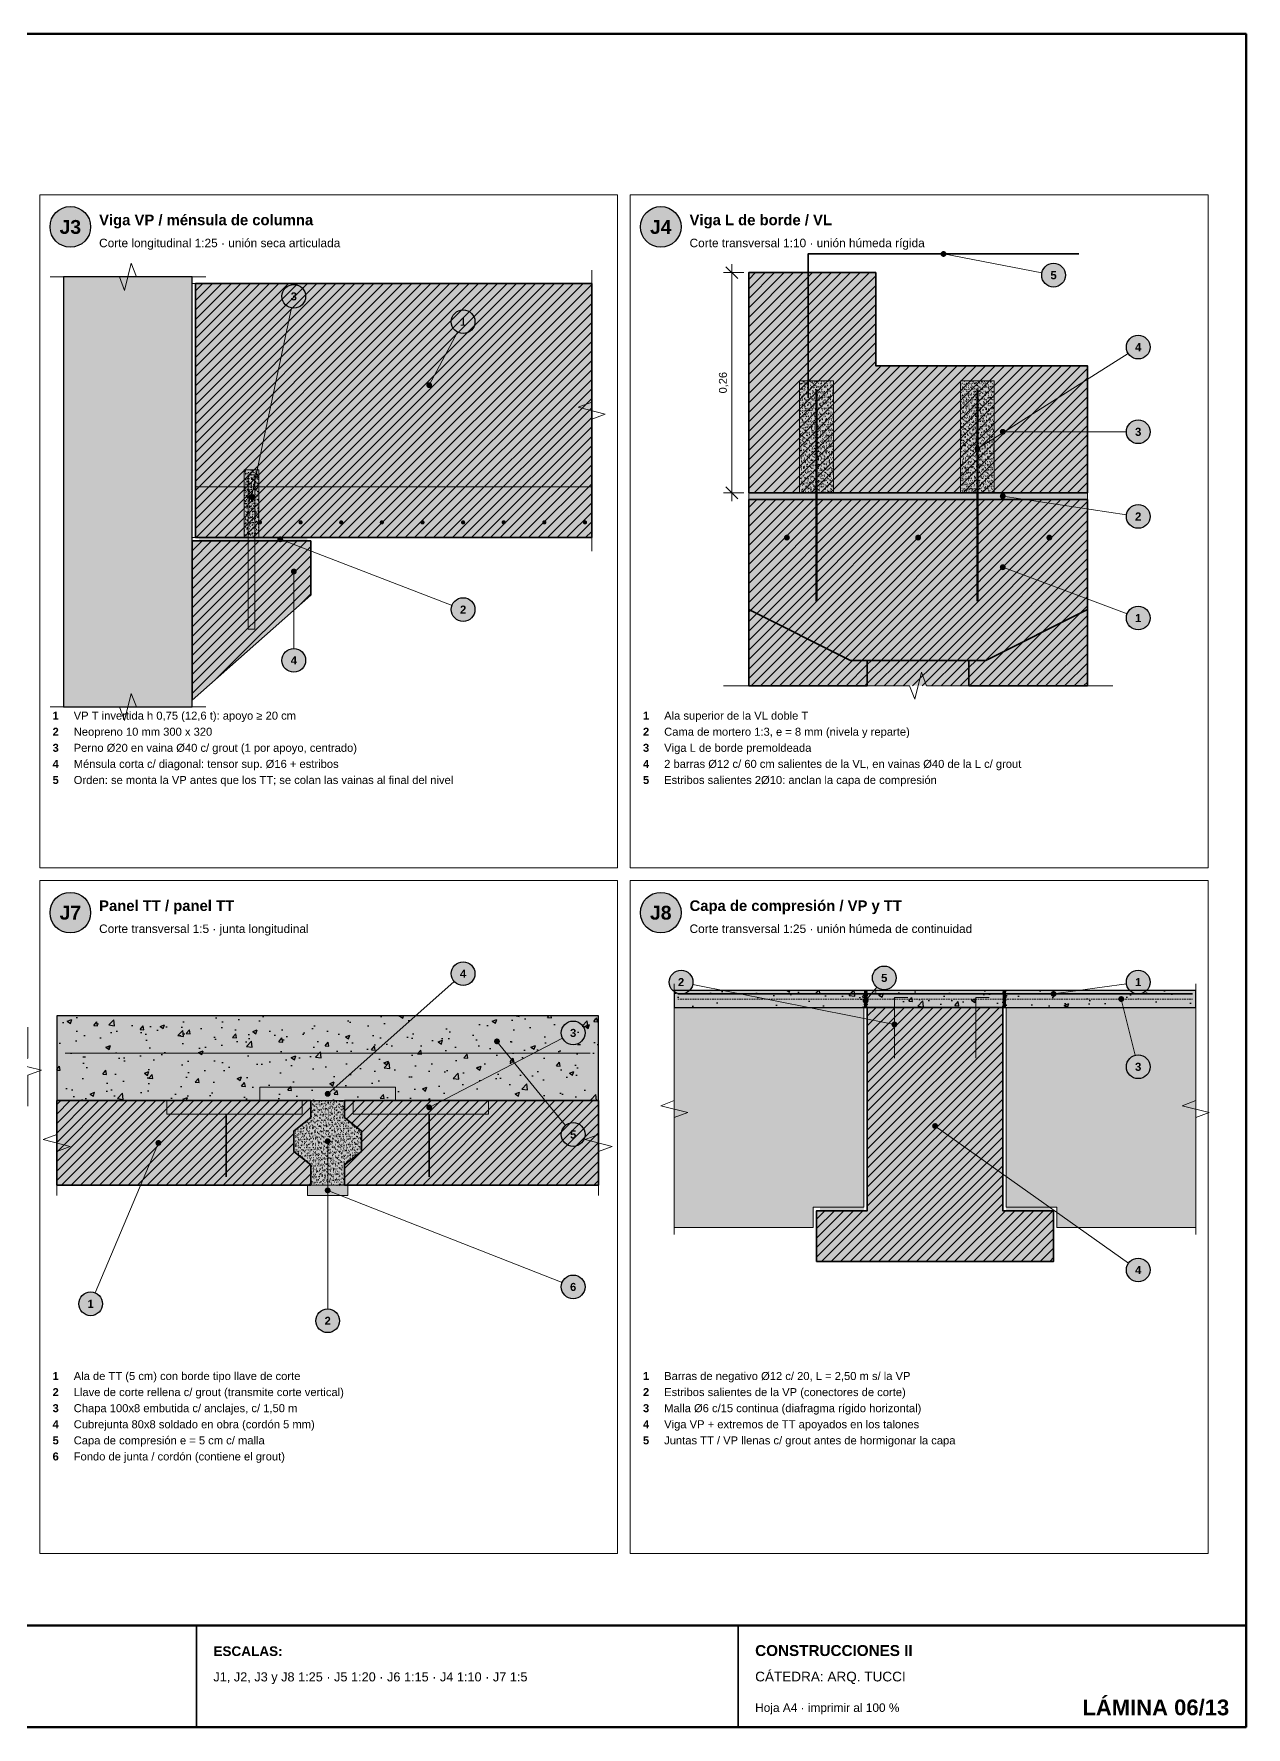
# Model space of a CAD drawing. Header units: millimetres. Extents: x 5 to 292, y 5 to 205.
# Drawn here: x 148.8 to 292, y 5 to 205 of the extents above; entities that cross this region are included whole.
import ezdxf
from ezdxf.enums import TextEntityAlignment as Align

# ---------------------------------------------------------------- set-up
doc = ezdxf.new("R2010")
doc.units = ezdxf.units.MM
doc.linetypes.add('DASHED', pattern=[1.524, 1.27, -0.254])
for name, color, linetype in [('ARMADURAS-RELLENO', 9, 'Continuous'), ('CONTORNOS', 7, 'Continuous'), ('CONTORNOS-RAYADO', 8, 'Continuous'), ('CONTORNOS-RELLENO', 9, 'Continuous'), ('COTAS', 7, 'Continuous'), ('LINEAS', 7, 'Continuous'), ('MARCO', 7, 'Continuous'), ('REFERENCIAS', 7, 'Continuous'), ('REFERENCIAS-RELLENO', 9, 'Continuous'), ('TEXTOS', 7, 'Continuous')]:
    doc.layers.add(name, color=color, linetype=linetype)
doc.styles.add('ARIAL', font='arial.ttf')
doc.styles.add('ARIAL-NEGRITA', font='arialbd.ttf')

msp = doc.modelspace()

# ---------------------------------------------------------------- hatches: boundary and pattern name
at = {"layer": 'ARMADURAS-RELLENO', "true_color": 0x000000}
h = msp.add_hatch(color=18, dxfattribs=at)
h.dxf.hatch_style = 1
edge = h.paths.add_edge_path()
edge.add_arc((175.5, 147.3), 0.25, 0, 360)
h = msp.add_hatch(color=18, dxfattribs=at)
h.dxf.hatch_style = 1
edge = h.paths.add_edge_path()
edge.add_arc((180.3, 147.3), 0.25, 0, 360)
h = msp.add_hatch(color=18, dxfattribs=at)
h.dxf.hatch_style = 1
edge = h.paths.add_edge_path()
edge.add_arc((185.1, 147.3), 0.25, 0, 360)
h = msp.add_hatch(color=18, dxfattribs=at)
h.dxf.hatch_style = 1
edge = h.paths.add_edge_path()
edge.add_arc((189.9, 147.3), 0.25, 0, 360)
h = msp.add_hatch(color=18, dxfattribs=at)
h.dxf.hatch_style = 1
edge = h.paths.add_edge_path()
edge.add_arc((194.7, 147.3), 0.25, 0, 360)
h = msp.add_hatch(color=18, dxfattribs=at)
h.dxf.hatch_style = 1
edge = h.paths.add_edge_path()
edge.add_arc((199.5, 147.3), 0.25, 0, 360)
h = msp.add_hatch(color=18, dxfattribs=at)
h.dxf.hatch_style = 1
edge = h.paths.add_edge_path()
edge.add_arc((204.3, 147.3), 0.25, 0, 360)
h = msp.add_hatch(color=18, dxfattribs=at)
h.dxf.hatch_style = 1
edge = h.paths.add_edge_path()
edge.add_arc((209.1, 147.3), 0.25, 0, 360)
h = msp.add_hatch(color=18, dxfattribs=at)
h.dxf.hatch_style = 1
edge = h.paths.add_edge_path()
edge.add_arc((213.9, 147.3), 0.25, 0, 360)
at = {"layer": 'ARMADURAS-RELLENO', "true_color": 0x7a1f1f}
h = msp.add_hatch(color=26, dxfattribs=at)
h.dxf.hatch_style = 1
edge = h.paths.add_edge_path()
edge.add_arc((237.75, 145.5), 0.35, 0, 360)
h = msp.add_hatch(color=26, dxfattribs=at)
h.dxf.hatch_style = 1
edge = h.paths.add_edge_path()
edge.add_arc((253.25, 145.5), 0.35, 0, 360)
h = msp.add_hatch(color=26, dxfattribs=at)
h.dxf.hatch_style = 1
edge = h.paths.add_edge_path()
edge.add_arc((268.75, 145.5), 0.35, 0, 360)
at = {"layer": 'CONTORNOS-RAYADO'}
h = msp.add_hatch(dxfattribs=at)
h.set_pattern_fill('ANSI31', color=8, scale=0.25)
h.paths.add_polyline_path([(233.25, 150.8), (273.25, 150.8), (273.25, 165.8), (248.25, 165.8), (248.25, 176.8), (233.25, 176.8)])
h = msp.add_hatch(dxfattribs=at)
h.set_pattern_fill('ANSI31', color=8, scale=0.25)
h.paths.add_polyline_path([(167.9, 145.5), (214.7, 145.5), (214.7, 175.5), (167.9, 175.5)])
h = msp.add_hatch(dxfattribs=at)
h.set_pattern_fill('AR-SAND', color=8, scale=0.01)
h.paths.add_polyline_path([(239.25, 150.8), (243.25, 150.8), (243.25, 164), (239.25, 164)])
h = msp.add_hatch(dxfattribs=at)
h.set_pattern_fill('AR-SAND', color=8, scale=0.01)
h.paths.add_polyline_path([(258.25, 150.8), (262.25, 150.8), (262.25, 164), (258.25, 164)])
h = msp.add_hatch(dxfattribs=at)
h.set_pattern_fill('AR-SAND', color=8, scale=0.01)
h.paths.add_polyline_path([(173.62, 145.5), (175.38, 145.5), (175.38, 153.5), (173.62, 153.5)])
h = msp.add_hatch(dxfattribs=at)
h.set_pattern_fill('AR-SAND', color=8, scale=0.015)
h.paths.add_polyline_path([(233.25, 150), (273.25, 150), (273.25, 150.8), (233.25, 150.8)])
h = msp.add_hatch(dxfattribs=at)
h.set_pattern_fill('ANSI31', color=8, scale=0.25)
h.paths.add_polyline_path([(233.25, 137), (233.25, 150), (273.25, 150), (273.25, 137), (261.25, 131), (245.25, 131)])
h = msp.add_hatch(dxfattribs=at)
h.set_pattern_fill('ANSI31', color=8, scale=0.25)
h.paths.add_polyline_path([(167.5, 145.1), (181.5, 145.1), (181.5, 138.7), (167.5, 126.3)])
h = msp.add_hatch(dxfattribs=at)
h.set_pattern_fill('ANSI31', color=8, scale=0.25)
h.paths.add_polyline_path([(233.25, 128), (233.25, 137), (245.25, 131), (247.25, 131), (247.25, 128)])
h = msp.add_hatch(dxfattribs=at)
h.set_pattern_fill('ANSI31', color=8, scale=0.25)
h.paths.add_polyline_path([(273.25, 128), (273.25, 137), (261.25, 131), (259.25, 131), (259.25, 128)])
h = msp.add_hatch(dxfattribs=at)
h.set_pattern_fill('ANSI31', color=8, scale=0.25)
h.paths.add_polyline_path([(247.25, 128), (259.25, 128), (259.25, 131), (247.25, 131)])
h = msp.add_hatch(dxfattribs=at)
h.set_pattern_fill('AR-CONC', color=8, scale=0.03)
h.paths.add_polyline_path([(224.45, 90), (286.05, 90), (286.05, 92), (224.45, 92)])
h = msp.add_hatch(dxfattribs=at)
h.set_pattern_fill('AR-SAND', color=8, scale=0.01)
h.paths.add_polyline_path([(246.85, 90), (247.25, 90), (247.25, 92), (246.85, 92)])
h = msp.add_hatch(dxfattribs=at)
h.set_pattern_fill('AR-SAND', color=8, scale=0.01)
h.paths.add_polyline_path([(263.25, 90), (263.65, 90), (263.65, 92), (263.25, 92)])
h = msp.add_hatch(dxfattribs=at)
h.set_pattern_fill('ANSI31', color=8, scale=0.25)
h.paths.add_polyline_path([(241.25, 60), (269.25, 60), (269.25, 66), (263.25, 66), (263.25, 90), (247.25, 90), (247.25, 66), (241.25, 66)])
h = msp.add_hatch(dxfattribs=at)
h.set_pattern_fill('AR-CONC', color=8, scale=0.03)
h.paths.add_polyline_path([(151.5, 79), (215.5, 79), (215.5, 89), (151.5, 89)])
h = msp.add_hatch(dxfattribs=at)
h.set_pattern_fill('ANSI31', color=8, scale=0.25)
h.paths.add_polyline_path([(151.5, 69), (181.5, 69), (181.5, 71.4), (179.5, 73), (179.5, 75.4), (181.5, 77), (181.5, 79), (151.5, 79)])
h = msp.add_hatch(dxfattribs=at)
h.set_pattern_fill('AR-SAND', color=8, scale=0.01)
h.paths.add_polyline_path([(181.5, 69), (185.5, 69), (185.5, 71.4), (187.5, 73), (187.5, 75.4), (185.5, 77), (185.5, 79), (181.5, 79), (181.5, 77), (179.5, 75.4), (179.5, 73), (181.5, 71.4)])
h = msp.add_hatch(dxfattribs=at)
h.set_pattern_fill('ANSI31', color=8, scale=0.25)
h.paths.add_polyline_path([(215.5, 69), (185.5, 69), (185.5, 71.4), (187.5, 73), (187.5, 75.4), (185.5, 77), (185.5, 79), (215.5, 79)])
at = {"layer": 'CONTORNOS-RELLENO', "true_color": 0xeceeef}
h = msp.add_hatch(color=7, dxfattribs=at)
h.dxf.hatch_style = 1
h.paths.add_polyline_path([(152.3, 125.5), (167.5, 125.5), (167.5, 176.3), (152.3, 176.3)])
at = {"layer": 'CONTORNOS-RELLENO', "true_color": 0xd3d6d9}
h = msp.add_hatch(color=254, dxfattribs=at)
h.dxf.hatch_style = 1
h.paths.add_polyline_path([(233.25, 150.8), (273.25, 150.8), (273.25, 165.8), (248.25, 165.8), (248.25, 176.8), (233.25, 176.8)])
h = msp.add_hatch(color=254, dxfattribs=at)
h.dxf.hatch_style = 1
h.paths.add_polyline_path([(167.9, 145.5), (214.7, 145.5), (214.7, 175.5), (167.9, 175.5)])
at = {"layer": 'CONTORNOS-RELLENO', "true_color": 0xbdbdbd}
h = msp.add_hatch(color=9, dxfattribs=at)
h.dxf.hatch_style = 1
h.paths.add_polyline_path([(239.25, 150.8), (243.25, 150.8), (243.25, 164), (239.25, 164)])
h = msp.add_hatch(color=9, dxfattribs=at)
h.dxf.hatch_style = 1
h.paths.add_polyline_path([(258.25, 150.8), (262.25, 150.8), (262.25, 164), (258.25, 164)])
h = msp.add_hatch(color=9, dxfattribs=at)
h.dxf.hatch_style = 1
h.paths.add_polyline_path([(173.62, 145.5), (175.38, 145.5), (175.38, 153.5), (173.62, 153.5)])
at = {"layer": 'CONTORNOS-RELLENO', "true_color": 0x3b3b3b}
h = msp.add_hatch(color=250, dxfattribs=at)
h.dxf.hatch_style = 1
h.paths.add_polyline_path([(174.1, 134.7), (174.9, 134.7), (174.9, 152.9), (174.1, 152.9)])
at = {"layer": 'CONTORNOS-RELLENO', "true_color": 0xe9e9e9}
h = msp.add_hatch(color=254, dxfattribs=at)
h.dxf.hatch_style = 1
h.paths.add_polyline_path([(233.25, 150), (273.25, 150), (273.25, 150.8), (233.25, 150.8)])
at = {"layer": 'CONTORNOS-RELLENO', "true_color": 0xd3d6d9}
h = msp.add_hatch(color=254, dxfattribs=at)
h.dxf.hatch_style = 1
h.paths.add_polyline_path([(233.25, 137), (233.25, 150), (273.25, 150), (273.25, 137), (261.25, 131), (245.25, 131)])
h = msp.add_hatch(color=254, dxfattribs=at)
h.dxf.hatch_style = 1
h.paths.add_polyline_path([(167.5, 145.1), (181.5, 145.1), (181.5, 138.7), (167.5, 126.3)])
at = {"layer": 'CONTORNOS-RELLENO', "true_color": 0x111111}
h = msp.add_hatch(color=250, dxfattribs=at)
h.dxf.hatch_style = 1
h.paths.add_polyline_path([(168.3, 145.1), (181.1, 145.1), (181.1, 145.5), (168.3, 145.5)])
at = {"layer": 'CONTORNOS-RELLENO', "true_color": 0xd3d6d9}
h = msp.add_hatch(color=254, dxfattribs=at)
h.dxf.hatch_style = 1
h.paths.add_polyline_path([(233.25, 128), (233.25, 137), (245.25, 131), (247.25, 131), (247.25, 128)])
h = msp.add_hatch(color=254, dxfattribs=at)
h.dxf.hatch_style = 1
h.paths.add_polyline_path([(273.25, 128), (273.25, 137), (261.25, 131), (259.25, 131), (259.25, 128)])
h = msp.add_hatch(color=254, dxfattribs=at)
h.dxf.hatch_style = 1
h.paths.add_polyline_path([(247.25, 128), (259.25, 128), (259.25, 131), (247.25, 131)])
at = {"layer": 'CONTORNOS-RELLENO', "true_color": 0xdedad2}
h = msp.add_hatch(color=254, dxfattribs=at)
h.dxf.hatch_style = 1
h.paths.add_polyline_path([(224.45, 90), (286.05, 90), (286.05, 92), (224.45, 92)])
at = {"layer": 'CONTORNOS-RELLENO', "true_color": 0xbdbdbd}
h = msp.add_hatch(color=9, dxfattribs=at)
h.dxf.hatch_style = 1
h.paths.add_polyline_path([(246.85, 90), (247.25, 90), (247.25, 92), (246.85, 92)])
h = msp.add_hatch(color=9, dxfattribs=at)
h.dxf.hatch_style = 1
h.paths.add_polyline_path([(263.25, 90), (263.65, 90), (263.65, 92), (263.25, 92)])
at = {"layer": 'CONTORNOS-RELLENO', "true_color": 0xeceeef}
h = msp.add_hatch(color=7, dxfattribs=at)
h.dxf.hatch_style = 1
h.paths.add_polyline_path([(224.45, 90), (246.85, 90), (246.85, 66.4), (240.85, 66.4), (240.85, 64), (224.45, 64)])
at = {"layer": 'CONTORNOS-RELLENO', "true_color": 0xd3d6d9}
h = msp.add_hatch(color=254, dxfattribs=at)
h.dxf.hatch_style = 1
h.paths.add_polyline_path([(241.25, 60), (269.25, 60), (269.25, 66), (263.25, 66), (263.25, 90), (247.25, 90), (247.25, 66), (241.25, 66)])
at = {"layer": 'CONTORNOS-RELLENO', "true_color": 0xeceeef}
h = msp.add_hatch(color=7, dxfattribs=at)
h.dxf.hatch_style = 1
h.paths.add_polyline_path([(286.05, 90), (263.65, 90), (263.65, 66.4), (269.65, 66.4), (269.65, 64), (286.05, 64)])
at = {"layer": 'CONTORNOS-RELLENO', "true_color": 0xdedad2}
h = msp.add_hatch(color=254, dxfattribs=at)
h.dxf.hatch_style = 1
h.paths.add_polyline_path([(151.5, 79), (215.5, 79), (215.5, 89), (151.5, 89)])
at = {"layer": 'CONTORNOS-RELLENO', "true_color": 0x3b3b3b}
h = msp.add_hatch(color=250, dxfattribs=at)
h.dxf.hatch_style = 1
h.paths.add_polyline_path([(175.5, 79), (191.5, 79), (191.5, 80.6), (175.5, 80.6)])
at = {"layer": 'CONTORNOS-RELLENO', "true_color": 0xd3d6d9}
h = msp.add_hatch(color=254, dxfattribs=at)
h.dxf.hatch_style = 1
h.paths.add_polyline_path([(151.5, 69), (181.5, 69), (181.5, 71.4), (179.5, 73), (179.5, 75.4), (181.5, 77), (181.5, 79), (151.5, 79)])
at = {"layer": 'CONTORNOS-RELLENO', "true_color": 0x3b3b3b}
h = msp.add_hatch(color=250, dxfattribs=at)
h.dxf.hatch_style = 1
h.paths.add_polyline_path([(164.5, 77.4), (180.5, 77.4), (180.5, 79), (164.5, 79)])
at = {"layer": 'CONTORNOS-RELLENO', "true_color": 0xbdbdbd}
h = msp.add_hatch(color=9, dxfattribs=at)
h.dxf.hatch_style = 1
h.paths.add_polyline_path([(181.5, 69), (185.5, 69), (185.5, 71.4), (187.5, 73), (187.5, 75.4), (185.5, 77), (185.5, 79), (181.5, 79), (181.5, 77), (179.5, 75.4), (179.5, 73), (181.5, 71.4)])
at = {"layer": 'CONTORNOS-RELLENO', "true_color": 0xd3d6d9}
h = msp.add_hatch(color=254, dxfattribs=at)
h.dxf.hatch_style = 1
h.paths.add_polyline_path([(215.5, 69), (185.5, 69), (185.5, 71.4), (187.5, 73), (187.5, 75.4), (185.5, 77), (185.5, 79), (215.5, 79)])
at = {"layer": 'CONTORNOS-RELLENO', "true_color": 0x3b3b3b}
h = msp.add_hatch(color=250, dxfattribs=at)
h.dxf.hatch_style = 1
h.paths.add_polyline_path([(186.5, 77.4), (202.5, 77.4), (202.5, 79), (186.5, 79)])
at = {"layer": 'CONTORNOS-RELLENO', "true_color": 0x999999}
h = msp.add_hatch(color=253, dxfattribs=at)
h.dxf.hatch_style = 1
h.paths.add_polyline_path([(181.1, 67.8), (185.9, 67.8), (185.9, 69), (181.1, 69)])
at = {"layer": 'CONTORNOS-RELLENO', "true_color": 0x111111}
h = msp.add_hatch(color=250, dxfattribs=at)
h.dxf.hatch_style = 1
h.paths.add_polyline_path([(241.65, 66), (246.85, 66), (246.85, 66.4), (241.65, 66.4)])
h = msp.add_hatch(color=250, dxfattribs=at)
h.dxf.hatch_style = 1
h.paths.add_polyline_path([(263.65, 66), (268.85, 66), (268.85, 66.4), (263.65, 66.4)])
at = {"layer": 'REFERENCIAS-RELLENO', "true_color": 0xfff1a8}
h = msp.add_hatch(color=51, dxfattribs=at)
h.dxf.hatch_style = 1
edge = h.paths.add_edge_path()
edge.add_arc((153.1, 182.2), 2.4, 0, 360)
h = msp.add_hatch(color=51, dxfattribs=at)
h.dxf.hatch_style = 1
edge = h.paths.add_edge_path()
edge.add_arc((222.85, 182.2), 2.4, 0, 360)
at = {"layer": 'REFERENCIAS-RELLENO', "true_color": 0x000000}
h = msp.add_hatch(color=18, dxfattribs=at)
h.dxf.hatch_style = 1
edge = h.paths.add_edge_path()
edge.add_arc((256.25, 179), 0.35, 0, 360)
at = {"layer": 'REFERENCIAS-RELLENO', "true_color": 0xffffff}
h = msp.add_hatch(color=7, dxfattribs=at)
h.dxf.hatch_style = 1
edge = h.paths.add_edge_path()
edge.add_arc((269.25, 176.5), 1.4, 0, 360)
h = msp.add_hatch(color=7, dxfattribs=at)
h.dxf.hatch_style = 1
edge = h.paths.add_edge_path()
edge.add_arc((179.5, 174), 1.4, 0, 360)
h = msp.add_hatch(color=7, dxfattribs=at)
h.dxf.hatch_style = 1
edge = h.paths.add_edge_path()
edge.add_arc((199.5, 171), 1.4, 0, 360)
h = msp.add_hatch(color=7, dxfattribs=at)
h.dxf.hatch_style = 1
edge = h.paths.add_edge_path()
edge.add_arc((279.25, 168), 1.4, 0, 360)
at = {"layer": 'REFERENCIAS-RELLENO', "true_color": 0x000000}
h = msp.add_hatch(color=18, dxfattribs=at)
h.dxf.hatch_style = 1
edge = h.paths.add_edge_path()
edge.add_arc((195.5, 163.5), 0.35, 0, 360)
h = msp.add_hatch(color=18, dxfattribs=at)
h.dxf.hatch_style = 1
edge = h.paths.add_edge_path()
edge.add_arc((263.25, 158), 0.35, 0, 360)
at = {"layer": 'REFERENCIAS-RELLENO', "true_color": 0xffffff}
h = msp.add_hatch(color=7, dxfattribs=at)
h.dxf.hatch_style = 1
edge = h.paths.add_edge_path()
edge.add_arc((279.25, 158), 1.4, 0, 360)
at = {"layer": 'REFERENCIAS-RELLENO', "true_color": 0x000000}
h = msp.add_hatch(color=18, dxfattribs=at)
h.dxf.hatch_style = 1
edge = h.paths.add_edge_path()
edge.add_arc((260.25, 156), 0.35, 0, 360)
h = msp.add_hatch(color=18, dxfattribs=at)
h.dxf.hatch_style = 1
edge = h.paths.add_edge_path()
edge.add_arc((174.5, 150.3), 0.35, 0, 360)
h = msp.add_hatch(color=18, dxfattribs=at)
h.dxf.hatch_style = 1
edge = h.paths.add_edge_path()
edge.add_arc((263.25, 150.4), 0.35, 0, 360)
at = {"layer": 'REFERENCIAS-RELLENO', "true_color": 0xffffff}
h = msp.add_hatch(color=7, dxfattribs=at)
h.dxf.hatch_style = 1
edge = h.paths.add_edge_path()
edge.add_arc((279.25, 148), 1.4, 0, 360)
at = {"layer": 'REFERENCIAS-RELLENO', "true_color": 0x000000}
h = msp.add_hatch(color=18, dxfattribs=at)
h.dxf.hatch_style = 1
edge = h.paths.add_edge_path()
edge.add_arc((177.9, 145.3), 0.35, 0, 360)
h = msp.add_hatch(color=18, dxfattribs=at)
h.dxf.hatch_style = 1
edge = h.paths.add_edge_path()
edge.add_arc((263.25, 142), 0.35, 0, 360)
h = msp.add_hatch(color=18, dxfattribs=at)
h.dxf.hatch_style = 1
edge = h.paths.add_edge_path()
edge.add_arc((179.5, 141.5), 0.35, 0, 360)
at = {"layer": 'REFERENCIAS-RELLENO', "true_color": 0xffffff}
h = msp.add_hatch(color=7, dxfattribs=at)
h.dxf.hatch_style = 1
edge = h.paths.add_edge_path()
edge.add_arc((199.5, 137), 1.4, 0, 360)
h = msp.add_hatch(color=7, dxfattribs=at)
h.dxf.hatch_style = 1
edge = h.paths.add_edge_path()
edge.add_arc((279.25, 136), 1.4, 0, 360)
h = msp.add_hatch(color=7, dxfattribs=at)
h.dxf.hatch_style = 1
edge = h.paths.add_edge_path()
edge.add_arc((179.5, 131), 1.4, 0, 360)
at = {"layer": 'REFERENCIAS-RELLENO', "true_color": 0xfff1a8}
h = msp.add_hatch(color=51, dxfattribs=at)
h.dxf.hatch_style = 1
edge = h.paths.add_edge_path()
edge.add_arc((153.1, 101.2), 2.4, 0, 360)
h = msp.add_hatch(color=51, dxfattribs=at)
h.dxf.hatch_style = 1
edge = h.paths.add_edge_path()
edge.add_arc((222.85, 101.2), 2.4, 0, 360)
at = {"layer": 'REFERENCIAS-RELLENO', "true_color": 0xffffff}
h = msp.add_hatch(color=7, dxfattribs=at)
h.dxf.hatch_style = 1
edge = h.paths.add_edge_path()
edge.add_arc((199.5, 94), 1.4, 0, 360)
h = msp.add_hatch(color=7, dxfattribs=at)
h.dxf.hatch_style = 1
edge = h.paths.add_edge_path()
edge.add_arc((225.25, 93), 1.4, 0, 360)
h = msp.add_hatch(color=7, dxfattribs=at)
h.dxf.hatch_style = 1
edge = h.paths.add_edge_path()
edge.add_arc((249.25, 93.5), 1.4, 0, 360)
h = msp.add_hatch(color=7, dxfattribs=at)
h.dxf.hatch_style = 1
edge = h.paths.add_edge_path()
edge.add_arc((279.25, 93), 1.4, 0, 360)
at = {"layer": 'REFERENCIAS-RELLENO', "true_color": 0x000000}
h = msp.add_hatch(color=18, dxfattribs=at)
h.dxf.hatch_style = 1
edge = h.paths.add_edge_path()
edge.add_arc((247.05, 90.8), 0.35, 0, 360)
h = msp.add_hatch(color=18, dxfattribs=at)
h.dxf.hatch_style = 1
edge = h.paths.add_edge_path()
edge.add_arc((269.25, 91.6), 0.35, 0, 360)
h = msp.add_hatch(color=18, dxfattribs=at)
h.dxf.hatch_style = 1
edge = h.paths.add_edge_path()
edge.add_arc((277.25, 91), 0.35, 0, 360)
at = {"layer": 'REFERENCIAS-RELLENO', "true_color": 0xffffff}
h = msp.add_hatch(color=7, dxfattribs=at)
h.dxf.hatch_style = 1
edge = h.paths.add_edge_path()
edge.add_arc((212.5, 87), 1.4, 0, 360)
at = {"layer": 'REFERENCIAS-RELLENO', "true_color": 0x000000}
h = msp.add_hatch(color=18, dxfattribs=at)
h.dxf.hatch_style = 1
edge = h.paths.add_edge_path()
edge.add_arc((250.45, 88), 0.35, 0, 360)
h = msp.add_hatch(color=18, dxfattribs=at)
h.dxf.hatch_style = 1
edge = h.paths.add_edge_path()
edge.add_arc((203.5, 86), 0.35, 0, 360)
at = {"layer": 'REFERENCIAS-RELLENO', "true_color": 0xffffff}
h = msp.add_hatch(color=7, dxfattribs=at)
h.dxf.hatch_style = 1
edge = h.paths.add_edge_path()
edge.add_arc((279.25, 83), 1.4, 0, 360)
at = {"layer": 'REFERENCIAS-RELLENO', "true_color": 0x000000}
h = msp.add_hatch(color=18, dxfattribs=at)
h.dxf.hatch_style = 1
edge = h.paths.add_edge_path()
edge.add_arc((183.5, 79.8), 0.35, 0, 360)
h = msp.add_hatch(color=18, dxfattribs=at)
h.dxf.hatch_style = 1
edge = h.paths.add_edge_path()
edge.add_arc((195.5, 78.2), 0.35, 0, 360)
at = {"layer": 'REFERENCIAS-RELLENO', "true_color": 0xffffff}
h = msp.add_hatch(color=7, dxfattribs=at)
h.dxf.hatch_style = 1
edge = h.paths.add_edge_path()
edge.add_arc((212.5, 75), 1.4, 0, 360)
at = {"layer": 'REFERENCIAS-RELLENO', "true_color": 0x000000}
h = msp.add_hatch(color=18, dxfattribs=at)
h.dxf.hatch_style = 1
edge = h.paths.add_edge_path()
edge.add_arc((255.25, 76), 0.35, 0, 360)
h = msp.add_hatch(color=18, dxfattribs=at)
h.dxf.hatch_style = 1
edge = h.paths.add_edge_path()
edge.add_arc((163.5, 74), 0.35, 0, 360)
h = msp.add_hatch(color=18, dxfattribs=at)
h.dxf.hatch_style = 1
edge = h.paths.add_edge_path()
edge.add_arc((183.5, 74.2), 0.35, 0, 360)
h = msp.add_hatch(color=18, dxfattribs=at)
h.dxf.hatch_style = 1
edge = h.paths.add_edge_path()
edge.add_arc((183.5, 68.4), 0.35, 0, 360)
at = {"layer": 'REFERENCIAS-RELLENO', "true_color": 0xffffff}
h = msp.add_hatch(color=7, dxfattribs=at)
h.dxf.hatch_style = 1
edge = h.paths.add_edge_path()
edge.add_arc((279.25, 59), 1.4, 0, 360)
h = msp.add_hatch(color=7, dxfattribs=at)
h.dxf.hatch_style = 1
edge = h.paths.add_edge_path()
edge.add_arc((212.5, 57), 1.4, 0, 360)
h = msp.add_hatch(color=7, dxfattribs=at)
h.dxf.hatch_style = 1
edge = h.paths.add_edge_path()
edge.add_arc((155.5, 55), 1.4, 0, 360)
h = msp.add_hatch(color=7, dxfattribs=at)
h.dxf.hatch_style = 1
edge = h.paths.add_edge_path()
edge.add_arc((183.5, 53), 1.4, 0, 360)

# ---------------------------------------------------------------- linework, layer by layer
at = {"layer": 'CONTORNOS', "lineweight": 25}
for points in [[(152.3, 125.5), (167.5, 125.5), (167.5, 176.3), (152.3, 176.3)], [(224.45, 90), (286.05, 90), (286.05, 92), (224.45, 92)], [(151.5, 79), (215.5, 79), (215.5, 89), (151.5, 89)]]:
    msp.add_lwpolyline(points, close=True, dxfattribs=at)
at = {"layer": 'CONTORNOS', "lineweight": 35}
for points in [[(233.25, 150.8), (273.25, 150.8), (273.25, 165.8), (248.25, 165.8), (248.25, 176.8), (233.25, 176.8)], [(167.9, 145.5), (214.7, 145.5), (214.7, 175.5), (167.9, 175.5)], [(233.25, 137), (233.25, 150), (273.25, 150), (273.25, 137), (261.25, 131), (245.25, 131)], [(167.5, 145.1), (181.5, 145.1), (181.5, 138.7), (167.5, 126.3)], [(233.25, 128), (233.25, 137), (245.25, 131), (247.25, 131), (247.25, 128)], [(273.25, 128), (273.25, 137), (261.25, 131), (259.25, 131), (259.25, 128)], [(241.25, 60), (269.25, 60), (269.25, 66), (263.25, 66), (263.25, 90), (247.25, 90), (247.25, 66), (241.25, 66)], [(151.5, 69), (181.5, 69), (181.5, 71.4), (179.5, 73), (179.5, 75.4), (181.5, 77), (181.5, 79), (151.5, 79)], [(215.5, 69), (185.5, 69), (185.5, 71.4), (187.5, 73), (187.5, 75.4), (185.5, 77), (185.5, 79), (215.5, 79)]]:
    msp.add_lwpolyline(points, close=True, dxfattribs=at)
at = {"layer": 'CONTORNOS', "lineweight": 9}
for points in [[(167.5, 145.5), (167.9, 145.5), (167.9, 175.5), (167.5, 175.5)], [(239.25, 150.8), (243.25, 150.8), (243.25, 164), (239.25, 164)], [(258.25, 150.8), (262.25, 150.8), (262.25, 164), (258.25, 164)], [(173.62, 145.5), (175.38, 145.5), (175.38, 153.5), (173.62, 153.5)], [(174.1, 134.7), (174.9, 134.7), (174.9, 152.9), (174.1, 152.9)], [(233.25, 150), (273.25, 150), (273.25, 150.8), (233.25, 150.8)], [(175.5, 79), (191.5, 79), (191.5, 80.6), (175.5, 80.6)], [(164.5, 77.4), (180.5, 77.4), (180.5, 79), (164.5, 79)], [(181.5, 69), (185.5, 69), (185.5, 71.4), (187.5, 73), (187.5, 75.4), (185.5, 77), (185.5, 79), (181.5, 79), (181.5, 77), (179.5, 75.4), (179.5, 73), (181.5, 71.4)], [(186.5, 77.4), (202.5, 77.4), (202.5, 79), (186.5, 79)], [(181.1, 67.8), (185.9, 67.8), (185.9, 69), (181.1, 69)]]:
    msp.add_lwpolyline(points, close=True, dxfattribs=at)
at = {"layer": 'CONTORNOS', "lineweight": 18}
for points in [[(224.45, 90), (246.85, 90), (246.85, 66.4), (240.85, 66.4), (240.85, 64), (224.45, 64)], [(286.05, 90), (263.65, 90), (263.65, 66.4), (269.65, 66.4), (269.65, 64), (286.05, 64)]]:
    msp.add_lwpolyline(points, close=True, dxfattribs=at)
at = {"layer": 'COTAS', "lineweight": 9}
for points in [[(232.65, 176.8), (230.25, 176.8)], [(232.65, 150.8), (230.25, 150.8)]]:
    msp.add_lwpolyline(points, dxfattribs=at)
at = {"layer": 'COTAS', "lineweight": 35}
for points in [[(231.95, 176.1), (230.55, 177.5)], [(231.95, 150.1), (230.55, 151.5)]]:
    msp.add_lwpolyline(points, dxfattribs=at)
at = {"layer": 'COTAS', "lineweight": 13}
msp.add_lwpolyline([(231.25, 149.8), (231.25, 177.8)], dxfattribs=at)
at = {"layer": 'LINEAS', "color": 26, "lineweight": 35, "true_color": 0x7a1f1f}
for points in [[(240.25, 162), (240.25, 179), (272.25, 179)], [(224.85, 91.6), (285.65, 91.6)]]:
    msp.add_lwpolyline(points, dxfattribs=at)
at = {"layer": 'LINEAS', "lineweight": 13}
for points in [[(150.7, 176.3), (158.9, 176.3), (159.5, 174.7), (160.3, 177.9), (160.9, 176.3), (169.1, 176.3)], [(214.7, 143.9), (214.7, 159.5), (216.3, 160.1), (213.1, 160.9), (214.7, 161.5), (214.7, 177.1)], [(230.25, 128), (252.25, 128), (252.85, 126.4), (253.65, 129.6), (254.25, 128), (276.25, 128)], [(150.7, 125.5), (158.9, 125.5), (159.5, 123.9), (160.3, 127.1), (160.9, 125.5), (169.1, 125.5)], [(224.45, 63.2), (224.45, 77), (226.05, 77.6), (222.85, 78.4), (224.45, 79), (224.45, 92.8)], [(286.05, 63.2), (286.05, 77), (287.65, 77.6), (284.45, 78.4), (286.05, 79), (286.05, 92.8)], [(148.08, 78.33), (148.08, 82), (149.68, 82.6), (146.48, 83.4), (148.08, 84), (148.08, 87.67)], [(151.5, 67.8), (151.5, 73), (153.1, 73.6), (149.9, 74.4), (151.5, 75), (151.5, 80.2)], [(215.5, 67.8), (215.5, 73), (217.1, 73.6), (213.9, 74.4), (215.5, 75), (215.5, 80.2)]]:
    msp.add_lwpolyline(points, dxfattribs=at)
at = {"layer": 'LINEAS', "color": 26, "lineweight": 50, "true_color": 0x7a1f1f}
for points in [[(241.25, 138), (241.25, 163)], [(260.25, 138), (260.25, 163)]]:
    msp.add_lwpolyline(points, dxfattribs=at)
at = {"layer": 'LINEAS', "lineweight": 9}
msp.add_lwpolyline([(167.9, 151.5), (214.7, 151.5)], dxfattribs=at)
at = {"layer": 'LINEAS', "color": 26, "linetype": 'DASHED', "lineweight": 13, "ltscale": 0.15, "true_color": 0x7a1f1f}
msp.add_lwpolyline([(224.85, 91), (285.65, 91)], dxfattribs=at)
at = {"layer": 'LINEAS', "color": 26, "lineweight": 18, "true_color": 0x7a1f1f}
for points in [[(250.45, 84), (250.45, 91.2), (252.05, 91.2)], [(260.05, 84), (260.05, 91.2), (261.65, 91.2)], [(152.5, 84.6), (214.5, 84.6)]]:
    msp.add_lwpolyline(points, dxfattribs=at)
at = {"layer": 'LINEAS', "lineweight": 35}
for points in [[(171.5, 77.4), (171.5, 70)], [(195.5, 77.4), (195.5, 70)]]:
    msp.add_lwpolyline(points, dxfattribs=at)
at = {"layer": 'MARCO', "lineweight": 50}
for points in [[(5, 205), (292, 205), (292, 5), (5, 5)], [(5, 17), (292, 17), (292, 5), (5, 5)]]:
    msp.add_lwpolyline(points, close=True, dxfattribs=at)
at = {"layer": 'MARCO', "color": 253, "lineweight": 13, "true_color": 0x999999}
for points in [[(149.5, 186), (217.75, 186), (217.75, 106.5), (149.5, 106.5)], [(219.25, 186), (287.5, 186), (287.5, 106.5), (219.25, 106.5)], [(149.5, 105), (217.75, 105), (217.75, 25.5), (149.5, 25.5)], [(219.25, 105), (287.5, 105), (287.5, 25.5), (219.25, 25.5)]]:
    msp.add_lwpolyline(points, close=True, dxfattribs=at)
at = {"layer": 'MARCO', "lineweight": 35}
for points in [[(168, 17), (168, 5)], [(232, 17), (232, 5)]]:
    msp.add_lwpolyline(points, dxfattribs=at)
at = {"layer": 'REFERENCIAS', "lineweight": 13}
for points in [[(256.25, 179), (267.88, 176.76)], [(174.5, 150.3), (179.21, 172.63)], [(195.5, 163.5), (198.84, 169.76)], [(260.25, 156), (278.07, 167.25)], [(263.25, 158), (277.85, 158)], [(263.25, 150.4), (277.87, 148.21)], [(177.9, 145.3), (198.19, 137.5)], [(263.25, 142), (277.94, 136.49)], [(179.5, 141.5), (179.5, 132.4)], [(183.5, 79.8), (198.45, 93.07)], [(250.45, 88), (226.62, 92.73)], [(247.05, 90.8), (248.37, 92.41)], [(269.25, 91.6), (277.86, 92.81)], [(277.25, 91), (278.91, 84.36)], [(195.5, 78.2), (211.26, 86.36)], [(203.5, 86), (211.61, 76.08)], [(255.25, 76), (278.11, 59.81)], [(163.5, 74), (156.04, 56.29)], [(183.5, 74.2), (183.5, 54.4)], [(183.5, 68.4), (211.2, 57.51)]]:
    msp.add_lwpolyline(points, dxfattribs=at)
at = {"layer": 'REFERENCIAS', "lineweight": 25}
for centre, radius in [((153.1, 182.2), 2.4), ((222.85, 182.2), 2.4), ((269.25, 176.5), 1.4), ((179.5, 174), 1.4), ((199.5, 171), 1.4), ((279.25, 168), 1.4), ((279.25, 158), 1.4), ((279.25, 148), 1.4), ((199.5, 137), 1.4), ((279.25, 136), 1.4), ((179.5, 131), 1.4), ((153.1, 101.2), 2.4), ((222.85, 101.2), 2.4), ((199.5, 94), 1.4), ((225.25, 93), 1.4), ((249.25, 93.5), 1.4), ((279.25, 93), 1.4), ((212.5, 87), 1.4), ((279.25, 83), 1.4), ((212.5, 75), 1.4), ((279.25, 59), 1.4), ((212.5, 57), 1.4), ((155.5, 55), 1.4), ((183.5, 53), 1.4)]:
    msp.add_circle(centre, radius, dxfattribs=at)

# ---------------------------------------------------------------- texts
at = {"layer": 'COTAS', "style": 'ARIAL'}
msp.add_text('0,26', height=0.931, rotation=90, dxfattribs=at).set_placement((230.65, 163.8), align=Align.CENTER)
at = {"layer": 'MARCO'}
for s, height, style, p in [('ESCALAS:', 1.146, 'ARIAL-NEGRITA', (170, 13.4)), ('CONSTRUCCIONES II', 1.2888, 'ARIAL-NEGRITA', (234, 13.4)), ('J1, J2, J3 y J8 1:25 · J5 1:20 · J6 1:15 · J4 1:10 · J7 1:5', 1.074, 'ARIAL', (170, 10.4)), ('CÁTEDRA: ARQ. TUCCI', 1.1456, 'ARIAL', (234, 10.4)), ('Hoja A4 · imprimir al 100 %', 1.0024, 'ARIAL', (234, 6.8))]:
    msp.add_text(s, height=height, dxfattribs=dict(at, style=style)).set_placement(p)
at = {"layer": 'MARCO', "style": 'ARIAL-NEGRITA'}
msp.add_text('LÁMINA 06/13', height=1.8616, dxfattribs=at).set_placement((290, 6.4), align=Align.RIGHT)
at = {"layer": 'REFERENCIAS', "style": 'ARIAL-NEGRITA'}
for s, height, p in [('J3', 1.632, (153.1, 181.38)), ('J4', 1.632, (222.85, 181.38)), ('5', 0.952, (269.25, 176.02)), ('3', 0.952, (179.5, 173.52)), ('1', 0.952, (199.5, 170.52)), ('4', 0.952, (279.25, 167.52)), ('3', 0.952, (279.25, 157.52)), ('2', 0.952, (279.25, 147.52)), ('2', 0.952, (199.5, 136.52)), ('1', 0.952, (279.25, 135.52)), ('4', 0.952, (179.5, 130.52)), ('J7', 1.632, (153.1, 100.38)), ('J8', 1.632, (222.85, 100.38)), ('4', 0.952, (199.5, 93.52)), ('2', 0.952, (225.25, 92.52)), ('5', 0.952, (249.25, 93.02)), ('1', 0.952, (279.25, 92.52)), ('3', 0.952, (212.5, 86.52)), ('3', 0.952, (279.25, 82.52)), ('5', 0.952, (212.5, 74.52)), ('4', 0.952, (279.25, 58.52)), ('6', 0.952, (212.5, 56.52)), ('1', 0.952, (155.5, 54.52)), ('2', 0.952, (183.5, 52.52))]:
    msp.add_text(s, height=height, dxfattribs=at).set_placement(p, align=Align.CENTER)
at = {"layer": 'TEXTOS'}
for s, height, style, p in [('Viga VP / ménsula de columna', 1.253, 'ARIAL-NEGRITA', (156.5, 182.4)), ('Viga L de borde / VL', 1.253, 'ARIAL-NEGRITA', (226.25, 182.4)), ('1', 0.945, 'ARIAL-NEGRITA', (151, 124)), ('VP T invertida h 0,75 (12,6 t): apoyo ≥ 20 cm', 0.9451, 'ARIAL', (153.5, 124)), ('1', 0.945, 'ARIAL-NEGRITA', (220.75, 124)), ('Ala superior de la VL doble T', 0.9451, 'ARIAL', (223.25, 124)), ('2', 0.945, 'ARIAL-NEGRITA', (151, 122.1)), ('Neopreno 10 mm 300 x 320', 0.9451, 'ARIAL', (153.5, 122.1)), ('2', 0.945, 'ARIAL-NEGRITA', (220.75, 122.1)), ('Cama de mortero 1:3, e = 8 mm (nivela y reparte)', 0.9451, 'ARIAL', (223.25, 122.1)), ('3', 0.945, 'ARIAL-NEGRITA', (151, 120.2)), ('Perno Ø20 en vaina Ø40 c/ grout (1 por apoyo, centrado)', 0.9451, 'ARIAL', (153.5, 120.2)), ('3', 0.945, 'ARIAL-NEGRITA', (220.75, 120.2)), ('Viga L de borde premoldeada', 0.9451, 'ARIAL', (223.25, 120.2)), ('4', 0.945, 'ARIAL-NEGRITA', (151, 118.3)), ('Ménsula corta c/ diagonal: tensor sup. Ø16 + estribos', 0.9451, 'ARIAL', (153.5, 118.3)), ('4', 0.945, 'ARIAL-NEGRITA', (220.75, 118.3)), ('2 barras Ø12 c/ 60 cm salientes de la VL, en vainas Ø40 de la L c/ grout', 0.9451, 'ARIAL', (223.25, 118.3)), ('5', 0.945, 'ARIAL-NEGRITA', (151, 116.4)), ('Orden: se monta la VP antes que los TT; se colan las vainas al final del nivel', 0.9451, 'ARIAL', (153.5, 116.4)), ('5', 0.945, 'ARIAL-NEGRITA', (220.75, 116.4)), ('Estribos salientes 2Ø10: anclan la capa de compresión', 0.9451, 'ARIAL', (223.25, 116.4)), ('Panel TT / panel TT', 1.253, 'ARIAL-NEGRITA', (156.5, 101.4)), ('Capa de compresión / VP y TT', 1.253, 'ARIAL-NEGRITA', (226.25, 101.4)), ('1', 0.945, 'ARIAL-NEGRITA', (151, 46)), ('Ala de TT (5 cm) con borde tipo llave de corte', 0.9451, 'ARIAL', (153.5, 46)), ('1', 0.945, 'ARIAL-NEGRITA', (220.75, 46)), ('Barras de negativo Ø12 c/ 20, L = 2,50 m s/ la VP', 0.9451, 'ARIAL', (223.25, 46)), ('2', 0.945, 'ARIAL-NEGRITA', (151, 44.1)), ('Llave de corte rellena c/ grout (transmite corte vertical)', 0.9451, 'ARIAL', (153.5, 44.1)), ('2', 0.945, 'ARIAL-NEGRITA', (220.75, 44.1)), ('Estribos salientes de la VP (conectores de corte)', 0.9451, 'ARIAL', (223.25, 44.1)), ('3', 0.945, 'ARIAL-NEGRITA', (151, 42.2)), ('Chapa 100x8 embutida c/ anclajes, c/ 1,50 m', 0.9451, 'ARIAL', (153.5, 42.2)), ('3', 0.945, 'ARIAL-NEGRITA', (220.75, 42.2)), ('Malla Ø6 c/15 continua (diafragma rígido horizontal)', 0.9451, 'ARIAL', (223.25, 42.2)), ('4', 0.945, 'ARIAL-NEGRITA', (151, 40.3)), ('Cubrejunta 80x8 soldado en obra (cordón 5 mm)', 0.9451, 'ARIAL', (153.5, 40.3)), ('4', 0.945, 'ARIAL-NEGRITA', (220.75, 40.3)), ('Viga VP + extremos de TT apoyados en los talones', 0.9451, 'ARIAL', (223.25, 40.3)), ('5', 0.945, 'ARIAL-NEGRITA', (151, 38.4)), ('Capa de compresión e = 5 cm c/ malla', 0.9451, 'ARIAL', (153.5, 38.4)), ('5', 0.945, 'ARIAL-NEGRITA', (220.75, 38.4)), ('Juntas TT / VP llenas c/ grout antes de hormigonar la capa', 0.9451, 'ARIAL', (223.25, 38.4)), ('6', 0.945, 'ARIAL-NEGRITA', (151, 36.5)), ('Fondo de junta / cordón (contiene el grout)', 0.9451, 'ARIAL', (153.5, 36.5))]:
    msp.add_text(s, height=height, dxfattribs=dict(at, style=style)).set_placement(p)
at = {"layer": 'TEXTOS', "color": 250, "true_color": 0x333333, "style": 'ARIAL'}
for s, p in [('Corte longitudinal 1:25 · unión seca articulada', (156.5, 179.8)), ('Corte transversal 1:10 · unión húmeda rígida', (226.25, 179.8)), ('Corte transversal 1:5 · junta longitudinal', (156.5, 98.8)), ('Corte transversal 1:25 · unión húmeda de continuidad', (226.25, 98.8))]:
    msp.add_text(s, height=1.0024, dxfattribs=at).set_placement(p)

doc.saveas('drawing.dxf')
